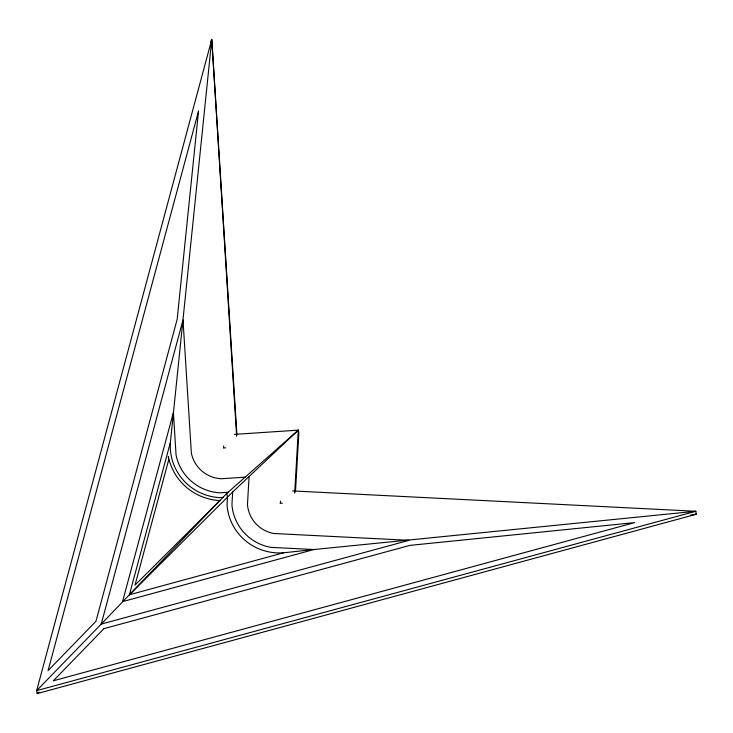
<?xml version="1.0" encoding="UTF-8"?>
<svg xmlns="http://www.w3.org/2000/svg" width="733" height="733" viewBox="0 0 733 733"><rect width="100%" height="100%" fill="white"/><g stroke="black" fill="none" stroke-linecap="round" stroke-linejoin="round"><path stroke-width="1.1" d="M295.463 491.733L298.844 433.093L298.304 430.143L232.673 491.99L231.94 504.68A47.957 47.196 -10.4 0 0 270.798 547.359L313.962 549.539L695.809 511.267L696.35 514.218L37.191 693.583L36.65 690.642L211.782 39.417L236.86 433.771M249.064 476.899L247.47 504.524A32.564 32.05 -10.4 0 0 273.858 533.505L409.06 540.322L101.227 624.095L36.65 690.642L695.809 511.267L292.623 490.927M294.666 493.172L298.304 430.143L234.368 434.385M223.73 445.921L223.547 448.101L225.663 447.771M245.702 477.128L221.054 478.759A32.564 32.05 -10.4 0 1 191.359 453.076L183.012 319.964L101.227 624.095L129.411 594.756L170.395 442.375L211.782 39.417L236.667 436.373M280.629 501.161L280.18 503.305L282.324 503.223M228.384 492.274L219.799 492.842A47.957 47.196 -10.4 0 1 176.067 455.019L173.4 412.523L122.548 601.628L313.962 549.539L283.644 552.783L129.411 594.756L226.809 493.391L298.304 430.143M129.411 594.756L232.673 491.99M37.191 693.583L38.95 692.154M690.688 515.033L696.35 514.218L692.96 514.612M223.473 497.377L219.451 497.643A52.868 52.034 -10.4 0 1 170.395 442.375M226.809 493.391L227.496 497.111L227.038 505.037A52.868 52.034 -10.4 0 0 283.644 552.783M210.875 40.947L210.967 43.1M198.533 111.104L177.184 319.221L95.959 621.272L48.057 670.64L198.533 111.104M168.59 460.278L135.028 585.099L220.01 500.483L219.249 500.538A55.809 54.929 -10.4 0 1 168.352 456.512L168.59 460.278M103.921 628.657L53.326 680.801L634.65 522.611L409.994 545.37L103.921 628.657"/></g></svg>
